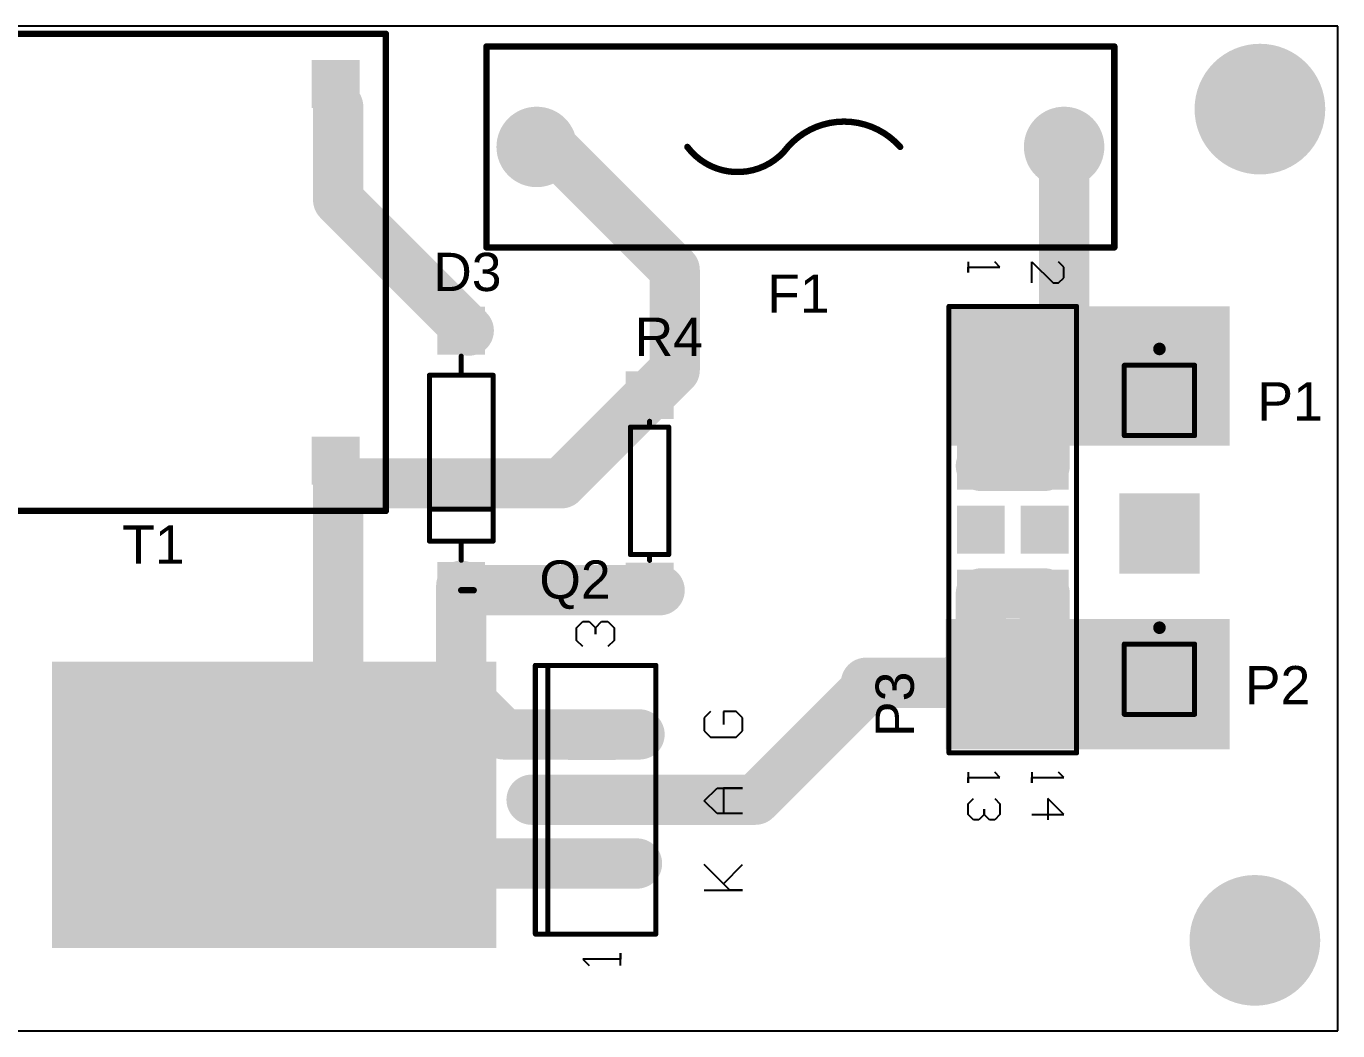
# Model space of a CAD drawing. Header units: millimetres. Extents: x 2180 to 2282, y 1158 to 1302.
# Drawn here: x 2230.2 to 2282.4, y 1199.7 to 1239.7 of the extents above; entities that cross this region are included whole.
import ezdxf

# ---------------------------------------------------------------- set-up
doc = ezdxf.new("R2010")
doc.units = ezdxf.units.MM
for name, color, linetype in [('BottomLayer', 5, 'Continuous'), ('BottomSolder', 6, 'Continuous'), ('MultiLayer', 9, 'Continuous'), ('PadHoleLayer', 156, 'Continuous'), ('TopLayer', 1, 'Continuous'), ('TopOverlay', 40, 'Continuous'), ('TopSolder', 216, 'Continuous')]:
    doc.layers.add(name, color=color, linetype=linetype)
doc.styles.get("Standard").update_dxf_attribs({"font": 'arial.ttf'})

# ---------------------------------------------------------------- blocks, each defined once
blk = doc.blocks.new('DIODE_0_4_3')
at = {"layer": 'BottomLayer'}
for points in [[(-5.93, -0.85), (-4.23, -0.85), (-5.93, 0.85), (-4.23, 0.85)], [(4.23, -0.85), (5.93, -0.85), (4.23, 0.85), (5.93, 0.85)]]:
    blk.add_solid(points, dxfattribs=at)
at = {"layer": 'BottomSolder'}
for points in [[(-6.032, -0.952), (-4.128, -0.952), (-6.032, 0.952), (-4.128, 0.952)], [(4.128, -0.952), (6.032, -0.952), (4.128, 0.952), (6.032, 0.952)]]:
    blk.add_solid(points, dxfattribs=at)
at = {"layer": 'MultiLayer'}
for points in [[(-5.93, -0.85), (-4.23, -0.85), (-5.93, 0.85), (-4.23, 0.85)], [(4.23, -0.85), (5.93, -0.85), (4.23, 0.85), (5.93, 0.85)]]:
    blk.add_solid(points, dxfattribs=at)
at = {"layer": 'PadHoleLayer', "const_width": 0.6}
for points in [[(-5.38, 0, 1), (-4.78, 0, 1)], [(4.78, 0, 1), (5.38, 0, 1)]]:
    blk.add_lwpolyline(points, format="xyb", close=True, dxfattribs=at)
at = {"layer": 'TopLayer'}
for points in [[(-5.93, -0.85), (-4.23, -0.85), (-5.93, 0.85), (-4.23, 0.85)], [(4.23, -0.85), (5.93, -0.85), (4.23, 0.85), (5.93, 0.85)]]:
    blk.add_solid(points, dxfattribs=at)
at = {"layer": 'TopOverlay', "const_width": 0.2}
for points in [[(3.302, 1.27), (-3.302, 1.27)], [(-3.302, -1.27), (-3.302, 1.27)], [(2.032, -1.27), (2.032, 1.27)], [(3.302, -1.27), (3.302, 1.27)], [(-3.302, 0), (-4.064, 0)], [(4.064, 0), (3.302, 0)], [(3.302, -1.27), (-3.302, -1.27)]]:
    blk.add_lwpolyline(points, dxfattribs=at)
at = {"layer": 'TopOverlay', "const_width": 0.1}
for points in [[(-3.352, 1.27, 1), (-3.252, 1.27, 1)], [(-3.352, 1.27, 1), (-3.252, 1.27, 1)], [(1.982, 1.27, 1), (2.082, 1.27, 1)], [(3.252, 1.27, 1), (3.352, 1.27, 1)], [(3.252, 1.27, 1), (3.352, 1.27, 1)], [(-4.114, 0, 1), (-4.014, 0, 1)], [(-3.352, 0, 1), (-3.252, 0, 1)], [(3.252, 0, 1), (3.352, 0, 1)], [(4.014, 0, 1), (4.114, 0, 1)], [(-3.352, -1.27, 1), (-3.252, -1.27, 1)], [(-3.352, -1.27, 1), (-3.252, -1.27, 1)], [(1.982, -1.27, 1), (2.082, -1.27, 1)], [(3.252, -1.27, 1), (3.352, -1.27, 1)], [(3.252, -1.27, 1), (3.352, -1.27, 1)]]:
    blk.add_lwpolyline(points, format="xyb", close=True, dxfattribs=at)
at = {"layer": 'TopSolder'}
for points in [[(-6.032, -0.952), (-4.128, -0.952), (-6.032, 0.952), (-4.128, 0.952)], [(4.128, -0.952), (6.032, -0.952), (4.128, 0.952), (6.032, 0.952)]]:
    blk.add_solid(points, dxfattribs=at)
blk = doc.blocks.new('F_______4')
at = {"layer": 'BottomLayer', "const_width": 1.5}
for points in [[(1.25, 0, 1), (2.75, 0, 1)], [(22.25, 0, 1), (23.75, 0, 1)]]:
    blk.add_lwpolyline(points, format="xyb", close=True, dxfattribs=at)
at = {"layer": 'BottomSolder', "const_width": 1.602}
for points in [[(1.199, 0, 1), (2.801, 0, 1)], [(22.199, 0, 1), (23.801, 0, 1)]]:
    blk.add_lwpolyline(points, format="xyb", close=True, dxfattribs=at)
at = {"layer": 'MultiLayer', "const_width": 1.5}
for points in [[(1.25, 0, 1), (2.75, 0, 1)], [(22.25, 0, 1), (23.75, 0, 1)]]:
    blk.add_lwpolyline(points, format="xyb", close=True, dxfattribs=at)
at = {"layer": 'PadHoleLayer', "const_width": 0.875}
for points in [[(1.562, 0, 1), (2.437, 0, 1)], [(22.563, 0, 1), (23.438, 0, 1)]]:
    blk.add_lwpolyline(points, format="xyb", close=True, dxfattribs=at)
at = {"layer": 'TopLayer', "const_width": 1.5}
for points in [[(1.25, 0, 1), (2.75, 0, 1)], [(22.25, 0, 1), (23.75, 0, 1)]]:
    blk.add_lwpolyline(points, format="xyb", close=True, dxfattribs=at)
at = {"layer": 'TopOverlay', "const_width": 0.254}
for points in [[(0, 4), (25, 4)], [(0, 2), (0, 4)], [(25, 2), (25, 4)], [(0, -2), (0, 2)], [(25, -2), (25, 2)], [(25, -4), (25, 2)], [(0, -4), (0, -2)], [(0, -4), (25, -4)]]:
    blk.add_lwpolyline(points, dxfattribs=at)
at = {"layer": 'TopOverlay', "const_width": 0.127}
for points in [[(-0.064, 4, 1), (0.064, 4, 1)], [(-0.064, 4, 1), (0.064, 4, 1)], [(24.937, 4, 1), (25.064, 4, 1)], [(24.937, 4, 1), (25.064, 4, 1)], [(-0.064, 2, 1), (0.064, 2, 1)], [(-0.064, 2, 1), (0.064, 2, 1)], [(24.937, 2, 1), (25.064, 2, 1)], [(24.937, 2, 1), (25.064, 2, 1)], [(24.937, 2, 1), (25.064, 2, 1)], [(7.936, 0, 1), (8.063, 0, 1)], [(11.936, 0, 1), (12.063, 0, 1)], [(11.936, 0, 1), (12.063, 0, 1)], [(16.409, 0, 1), (16.536, 0, 1)], [(-0.064, -2, 1), (0.064, -2, 1)], [(-0.064, -2, 1), (0.064, -2, 1)], [(24.937, -2, 1), (25.064, -2, 1)], [(-0.064, -4, 1), (0.064, -4, 1)], [(-0.064, -4, 1), (0.064, -4, 1)], [(24.937, -4, 1), (25.064, -4, 1)], [(24.937, -4, 1), (25.064, -4, 1)]]:
    blk.add_lwpolyline(points, format="xyb", close=True, dxfattribs=at)
at = {"layer": 'TopOverlay', "const_width": 0.254}
for points in [[(12, 0, -0.4514), (16.472, 0)], [(12, 0, -0.500001), (8, 0)]]:
    blk.add_lwpolyline(points, format="xyb", dxfattribs=at)
at = {"layer": 'TopSolder', "const_width": 1.602}
for points in [[(1.199, 0, 1), (2.801, 0, 1)], [(22.199, 0, 1), (23.801, 0, 1)]]:
    blk.add_lwpolyline(points, format="xyb", close=True, dxfattribs=at)
blk = doc.blocks.new('PIN1_5')
at = {"layer": 'BottomLayer'}
blk.add_solid([(-1.5, -1.5), (1.5, -1.5), (-1.5, 1.5), (1.5, 1.5)], dxfattribs=at)
at = {"layer": 'BottomSolder'}
blk.add_solid([(-1.602, -1.602), (1.602, -1.602), (-1.602, 1.602), (1.602, 1.602)], dxfattribs=at)
at = {"layer": 'MultiLayer'}
blk.add_solid([(-1.5, -1.5), (1.5, -1.5), (-1.5, 1.5), (1.5, 1.5)], dxfattribs=at)
at = {"layer": 'PadHoleLayer', "const_width": 1}
blk.add_lwpolyline([(-0.5, 0, 1), (0.5, 0, 1)], format="xyb", close=True, dxfattribs=at)
at = {"layer": 'TopLayer'}
blk.add_solid([(-1.5, -1.5), (1.5, -1.5), (-1.5, 1.5), (1.5, 1.5)], dxfattribs=at)
at = {"layer": 'TopOverlay'}
for points, const_width in [([(0.125, 2.05, 1), (-0.125, 2.05, 1)], 0.25), ([(-0.188, 2.05, 1), (-0.063, 2.05, 1)], 0.125), ([(0.063, 2.05, 1), (0.188, 2.05, 1)], 0.125), ([(-1.45, 1.4, 1), (-1.35, 1.4, 1)], 0.1), ([(-1.45, 1.4, 1), (-1.35, 1.4, 1)], 0.1), ([(1.35, 1.4, 1), (1.45, 1.4, 1)], 0.1), ([(1.35, 1.4, 1), (1.45, 1.4, 1)], 0.1), ([(-1.45, -1.4, 1), (-1.35, -1.4, 1)], 0.1), ([(-1.45, -1.4, 1), (-1.35, -1.4, 1)], 0.1), ([(1.35, -1.4, 1), (1.45, -1.4, 1)], 0.1), ([(1.35, -1.4, 1), (1.45, -1.4, 1)], 0.1)]:
    blk.add_lwpolyline(points, format="xyb", close=True, dxfattribs=dict(at, const_width=const_width))
at = {"layer": 'TopOverlay', "const_width": 0.2}
for points in [[(-1.4, -1.4), (-1.4, 1.4)], [(-1.4, 1.4), (1.4, 1.4)], [(1.4, -1.4), (1.4, 1.4)], [(-1.4, -1.4), (1.4, -1.4)]]:
    blk.add_lwpolyline(points, dxfattribs=at)
at = {"layer": 'TopSolder'}
blk.add_solid([(-1.602, -1.602), (1.602, -1.602), (-1.602, 1.602), (1.602, 1.602)], dxfattribs=at)
blk = doc.blocks.new('PIN1_6')
at = {"layer": 'BottomLayer'}
blk.add_solid([(-1.5, -1.5), (1.5, -1.5), (-1.5, 1.5), (1.5, 1.5)], dxfattribs=at)
at = {"layer": 'BottomSolder'}
blk.add_solid([(-1.602, -1.602), (1.602, -1.602), (-1.602, 1.602), (1.602, 1.602)], dxfattribs=at)
at = {"layer": 'MultiLayer'}
blk.add_solid([(-1.5, -1.5), (1.5, -1.5), (-1.5, 1.5), (1.5, 1.5)], dxfattribs=at)
at = {"layer": 'PadHoleLayer', "const_width": 1}
blk.add_lwpolyline([(-0.5, 0, 1), (0.5, 0, 1)], format="xyb", close=True, dxfattribs=at)
at = {"layer": 'TopLayer'}
blk.add_solid([(-1.5, -1.5), (1.5, -1.5), (-1.5, 1.5), (1.5, 1.5)], dxfattribs=at)
at = {"layer": 'TopOverlay'}
for points, const_width in [([(0.125, 2.05, 1), (-0.125, 2.05, 1)], 0.25), ([(-0.188, 2.05, 1), (-0.063, 2.05, 1)], 0.125), ([(0.063, 2.05, 1), (0.188, 2.05, 1)], 0.125), ([(-1.45, 1.4, 1), (-1.35, 1.4, 1)], 0.1), ([(-1.45, 1.4, 1), (-1.35, 1.4, 1)], 0.1), ([(1.35, 1.4, 1), (1.45, 1.4, 1)], 0.1), ([(1.35, 1.4, 1), (1.45, 1.4, 1)], 0.1), ([(-1.45, -1.4, 1), (-1.35, -1.4, 1)], 0.1), ([(-1.45, -1.4, 1), (-1.35, -1.4, 1)], 0.1), ([(1.35, -1.4, 1), (1.45, -1.4, 1)], 0.1), ([(1.35, -1.4, 1), (1.45, -1.4, 1)], 0.1)]:
    blk.add_lwpolyline(points, format="xyb", close=True, dxfattribs=dict(at, const_width=const_width))
at = {"layer": 'TopOverlay', "const_width": 0.2}
for points in [[(-1.4, -1.4), (-1.4, 1.4)], [(-1.4, 1.4), (1.4, 1.4)], [(1.4, -1.4), (1.4, 1.4)], [(-1.4, -1.4), (1.4, -1.4)]]:
    blk.add_lwpolyline(points, dxfattribs=at)
at = {"layer": 'TopSolder'}
blk.add_solid([(-1.602, -1.602), (1.602, -1.602), (-1.602, 1.602), (1.602, 1.602)], dxfattribs=at)
blk = doc.blocks.new('HDR2X7_7')
at = {"layer": 'BottomLayer'}
for points in [[(-0.85, 1.69), (0.85, 1.69), (-0.85, 3.39), (0.85, 3.39)], [(1.69, 1.69), (3.39, 1.69), (1.69, 3.39), (3.39, 3.39)], [(4.23, 1.69), (5.93, 1.69), (4.23, 3.39), (5.93, 3.39)], [(6.77, 1.69), (8.47, 1.69), (6.77, 3.39), (8.47, 3.39)], [(9.31, 1.69), (11.01, 1.69), (9.31, 3.39), (11.01, 3.39)], [(11.85, 1.69), (13.55, 1.69), (11.85, 3.39), (13.55, 3.39)], [(14.39, 1.69), (16.09, 1.69), (14.39, 3.39), (16.09, 3.39)], [(-0.85, -0.85), (0.85, -0.85), (-0.85, 0.85), (0.85, 0.85)], [(1.69, -0.85), (3.39, -0.85), (1.69, 0.85), (3.39, 0.85)], [(4.23, -0.85), (5.93, -0.85), (4.23, 0.85), (5.93, 0.85)], [(6.77, -0.85), (8.47, -0.85), (6.77, 0.85), (8.47, 0.85)], [(9.31, -0.85), (11.01, -0.85), (9.31, 0.85), (11.01, 0.85)], [(11.85, -0.85), (13.55, -0.85), (11.85, 0.85), (13.55, 0.85)], [(14.39, -0.85), (16.09, -0.85), (14.39, 0.85), (16.09, 0.85)]]:
    blk.add_solid(points, dxfattribs=at)
at = {"layer": 'BottomSolder'}
for points in [[(-0.952, 1.588), (0.952, 1.588), (-0.952, 3.492), (0.952, 3.492)], [(1.588, 1.588), (3.492, 1.588), (1.588, 3.492), (3.492, 3.492)], [(4.128, 1.588), (6.032, 1.588), (4.128, 3.492), (6.032, 3.492)], [(6.668, 1.588), (8.572, 1.588), (6.668, 3.492), (8.572, 3.492)], [(9.208, 1.588), (11.112, 1.588), (9.208, 3.492), (11.112, 3.492)], [(11.748, 1.588), (13.652, 1.588), (11.748, 3.492), (13.652, 3.492)], [(14.288, 1.588), (16.192, 1.588), (14.288, 3.492), (16.192, 3.492)], [(-0.952, -0.952), (0.952, -0.952), (-0.952, 0.952), (0.952, 0.952)], [(1.588, -0.952), (3.492, -0.952), (1.588, 0.952), (3.492, 0.952)], [(4.128, -0.952), (6.032, -0.952), (4.128, 0.952), (6.032, 0.952)], [(6.668, -0.952), (8.572, -0.952), (6.668, 0.952), (8.572, 0.952)], [(9.208, -0.952), (11.112, -0.952), (9.208, 0.952), (11.112, 0.952)], [(11.748, -0.952), (13.652, -0.952), (11.748, 0.952), (13.652, 0.952)], [(14.288, -0.952), (16.192, -0.952), (14.288, 0.952), (16.192, 0.952)]]:
    blk.add_solid(points, dxfattribs=at)
at = {"layer": 'MultiLayer'}
for points in [[(-0.85, 1.69), (0.85, 1.69), (-0.85, 3.39), (0.85, 3.39)], [(1.69, 1.69), (3.39, 1.69), (1.69, 3.39), (3.39, 3.39)], [(4.23, 1.69), (5.93, 1.69), (4.23, 3.39), (5.93, 3.39)], [(6.77, 1.69), (8.47, 1.69), (6.77, 3.39), (8.47, 3.39)], [(9.31, 1.69), (11.01, 1.69), (9.31, 3.39), (11.01, 3.39)], [(11.85, 1.69), (13.55, 1.69), (11.85, 3.39), (13.55, 3.39)], [(14.39, 1.69), (16.09, 1.69), (14.39, 3.39), (16.09, 3.39)], [(-0.85, -0.85), (0.85, -0.85), (-0.85, 0.85), (0.85, 0.85)], [(1.69, -0.85), (3.39, -0.85), (1.69, 0.85), (3.39, 0.85)], [(4.23, -0.85), (5.93, -0.85), (4.23, 0.85), (5.93, 0.85)], [(6.77, -0.85), (8.47, -0.85), (6.77, 0.85), (8.47, 0.85)], [(9.31, -0.85), (11.01, -0.85), (9.31, 0.85), (11.01, 0.85)], [(11.85, -0.85), (13.55, -0.85), (11.85, 0.85), (13.55, 0.85)], [(14.39, -0.85), (16.09, -0.85), (14.39, 0.85), (16.09, 0.85)]]:
    blk.add_solid(points, dxfattribs=at)
at = {"layer": 'PadHoleLayer', "const_width": 0.6}
for points in [[(-0.3, 2.54, 1), (0.3, 2.54, 1)], [(2.24, 2.54, 1), (2.84, 2.54, 1)], [(4.78, 2.54, 1), (5.38, 2.54, 1)], [(7.32, 2.54, 1), (7.92, 2.54, 1)], [(9.86, 2.54, 1), (10.46, 2.54, 1)], [(12.4, 2.54, 1), (13, 2.54, 1)], [(14.94, 2.54, 1), (15.54, 2.54, 1)], [(-0.3, 0, 1), (0.3, 0, 1)], [(2.24, 0, 1), (2.84, 0, 1)], [(4.78, 0, 1), (5.38, 0, 1)], [(7.32, 0, 1), (7.92, 0, 1)], [(9.86, 0, 1), (10.46, 0, 1)], [(12.4, 0, 1), (13, 0, 1)], [(14.94, 0, 1), (15.54, 0, 1)]]:
    blk.add_lwpolyline(points, format="xyb", close=True, dxfattribs=at)
at = {"layer": 'TopLayer'}
for points in [[(-0.85, 1.69), (0.85, 1.69), (-0.85, 3.39), (0.85, 3.39)], [(1.69, 1.69), (3.39, 1.69), (1.69, 3.39), (3.39, 3.39)], [(4.23, 1.69), (5.93, 1.69), (4.23, 3.39), (5.93, 3.39)], [(6.77, 1.69), (8.47, 1.69), (6.77, 3.39), (8.47, 3.39)], [(9.31, 1.69), (11.01, 1.69), (9.31, 3.39), (11.01, 3.39)], [(11.85, 1.69), (13.55, 1.69), (11.85, 3.39), (13.55, 3.39)], [(14.39, 1.69), (16.09, 1.69), (14.39, 3.39), (16.09, 3.39)], [(-0.85, -0.85), (0.85, -0.85), (-0.85, 0.85), (0.85, 0.85)], [(1.69, -0.85), (3.39, -0.85), (1.69, 0.85), (3.39, 0.85)], [(4.23, -0.85), (5.93, -0.85), (4.23, 0.85), (5.93, 0.85)], [(6.77, -0.85), (8.47, -0.85), (6.77, 0.85), (8.47, 0.85)], [(9.31, -0.85), (11.01, -0.85), (9.31, 0.85), (11.01, 0.85)], [(11.85, -0.85), (13.55, -0.85), (11.85, 0.85), (13.55, 0.85)], [(14.39, -0.85), (16.09, -0.85), (14.39, 0.85), (16.09, 0.85)]]:
    blk.add_solid(points, dxfattribs=at)
at = {"layer": 'TopOverlay'}
for p, q in [((-2.836, 3.302), (-3.048, 3.09)), ((-2.413, 3.302), (-2.836, 3.302)), ((-2.202, 3.09), (-2.413, 3.302)), ((17.484, 3.302), (17.272, 3.09)), ((17.484, 2.032), (17.484, 3.302)), ((18.965, 3.302), (18.33, 2.667)), ((18.965, 2.032), (18.965, 3.302)), ((-3.048, 2.032), (-2.202, 2.878)), ((-2.202, 2.878), (-2.202, 3.09)), ((18.33, 2.667), (19.176, 2.667)), ((-2.202, 2.032), (-3.048, 2.032)), ((17.272, 2.032), (17.695, 2.032)), ((17.695, 2.032), (17.484, 2.032)), ((-2.836, 0.762), (-3.048, 0.55)), ((-2.836, -0.508), (-2.836, 0.762)), ((17.484, 0.762), (17.272, 0.55)), ((17.484, -0.508), (17.484, 0.762)), ((18.33, 0.55), (18.542, 0.762)), ((18.542, 0.762), (18.965, 0.762)), ((18.965, 0.762), (19.176, 0.55)), ((19.176, 0.55), (19.176, 0.338)), ((18.965, 0.127), (18.753, 0.127)), ((18.753, 0.127), (18.965, 0.127)), ((19.176, 0.338), (18.965, 0.127)), ((18.965, 0.127), (19.176, -0.085)), ((-3.048, -0.508), (-2.625, -0.508)), ((-2.625, -0.508), (-2.836, -0.508)), ((17.272, -0.508), (17.695, -0.508)), ((17.695, -0.508), (17.484, -0.508)), ((18.542, -0.508), (18.33, -0.296)), ((18.965, -0.508), (18.542, -0.508)), ((19.176, -0.296), (18.965, -0.508)), ((19.176, -0.085), (19.176, -0.296))]:
    blk.add_line(p, q, dxfattribs=at)
at = {"layer": 'TopOverlay', "const_width": 0.2}
for points in [[(-1.27, -1.27), (-1.27, 3.81)], [(16.51, 3.81), (-1.27, 3.81)], [(16.51, -1.27), (16.51, 3.81)], [(16.51, -1.27), (-1.27, -1.27)]]:
    blk.add_lwpolyline(points, dxfattribs=at)
at = {"layer": 'TopOverlay', "const_width": 0.1}
for points in [[(-1.32, 3.81, 1), (-1.22, 3.81, 1)], [(-1.32, 3.81, 1), (-1.22, 3.81, 1)], [(16.46, 3.81, 1), (16.56, 3.81, 1)], [(16.46, 3.81, 1), (16.56, 3.81, 1)], [(-1.32, -1.27, 1), (-1.22, -1.27, 1)], [(-1.32, -1.27, 1), (-1.22, -1.27, 1)], [(16.46, -1.27, 1), (16.56, -1.27, 1)], [(16.46, -1.27, 1), (16.56, -1.27, 1)]]:
    blk.add_lwpolyline(points, format="xyb", close=True, dxfattribs=at)
at = {"layer": 'TopSolder'}
for points in [[(-0.952, 1.588), (0.952, 1.588), (-0.952, 3.492), (0.952, 3.492)], [(1.588, 1.588), (3.492, 1.588), (1.588, 3.492), (3.492, 3.492)], [(4.128, 1.588), (6.032, 1.588), (4.128, 3.492), (6.032, 3.492)], [(6.668, 1.588), (8.572, 1.588), (6.668, 3.492), (8.572, 3.492)], [(9.208, 1.588), (11.112, 1.588), (9.208, 3.492), (11.112, 3.492)], [(11.748, 1.588), (13.652, 1.588), (11.748, 3.492), (13.652, 3.492)], [(14.288, 1.588), (16.192, 1.588), (14.288, 3.492), (16.192, 3.492)], [(-0.952, -0.952), (0.952, -0.952), (-0.952, 0.952), (0.952, 0.952)], [(1.588, -0.952), (3.492, -0.952), (1.588, 0.952), (3.492, 0.952)], [(4.128, -0.952), (6.032, -0.952), (4.128, 0.952), (6.032, 0.952)], [(6.668, -0.952), (8.572, -0.952), (6.668, 0.952), (8.572, 0.952)], [(9.208, -0.952), (11.112, -0.952), (9.208, 0.952), (11.112, 0.952)], [(11.748, -0.952), (13.652, -0.952), (11.748, 0.952), (13.652, 0.952)], [(14.288, -0.952), (16.192, -0.952), (14.288, 0.952), (16.192, 0.952)]]:
    blk.add_solid(points, dxfattribs=at)
blk = doc.blocks.new('TO_220_AB_10')
at = {"layer": 'BottomLayer'}
for points in [[(-3.39, -0.85), (-1.69, -0.85), (-3.39, 0.85), (-1.69, 0.85)], [(-0.85, -0.85), (0.85, -0.85), (-0.85, 0.85), (0.85, 0.85)], [(1.69, -0.85), (3.39, -0.85), (1.69, 0.85), (3.39, 0.85)]]:
    blk.add_solid(points, dxfattribs=at)
at = {"layer": 'BottomSolder'}
for points in [[(-3.492, -0.952), (-1.588, -0.952), (-3.492, 0.952), (-1.588, 0.952)], [(-0.952, -0.952), (0.952, -0.952), (-0.952, 0.952), (0.952, 0.952)], [(1.588, -0.952), (3.492, -0.952), (1.588, 0.952), (3.492, 0.952)]]:
    blk.add_solid(points, dxfattribs=at)
at = {"layer": 'MultiLayer'}
for points in [[(-3.39, -0.85), (-1.69, -0.85), (-3.39, 0.85), (-1.69, 0.85)], [(-0.85, -0.85), (0.85, -0.85), (-0.85, 0.85), (0.85, 0.85)], [(1.69, -0.85), (3.39, -0.85), (1.69, 0.85), (3.39, 0.85)]]:
    blk.add_solid(points, dxfattribs=at)
at = {"layer": 'PadHoleLayer', "const_width": 0.6}
for points in [[(-2.84, 0, 1), (-2.24, 0, 1)], [(-0.3, 0, 1), (0.3, 0, 1)], [(2.24, 0, 1), (2.84, 0, 1)]]:
    blk.add_lwpolyline(points, format="xyb", close=True, dxfattribs=at)
at = {"layer": 'TopLayer'}
for points in [[(-3.39, -0.85), (-1.69, -0.85), (-3.39, 0.85), (-1.69, 0.85)], [(-0.85, -0.85), (0.85, -0.85), (-0.85, 0.85), (0.85, 0.85)], [(1.69, -0.85), (3.39, -0.85), (1.69, 0.85), (3.39, 0.85)]]:
    blk.add_solid(points, dxfattribs=at)
at = {"layer": 'TopOverlay'}
for p, q in [((6.096, 0.361), (6.346, 0.611)), ((6.346, 0.611), (6.846, 0.611)), ((6.846, 0.611), (7.096, 0.361)), ((-6.354, 0.357), (-6.604, 0.107)), ((-6.354, -1.143), (-6.354, 0.357)), ((7.096, 0.111), (6.846, -0.139)), ((7.096, 0.361), (7.096, 0.111)), ((6.846, -0.139), (6.596, -0.139)), ((6.596, -0.139), (6.846, -0.139)), ((6.846, -0.139), (7.096, -0.389)), ((7.096, -0.389), (7.096, -0.639)), ((6.346, -0.889), (6.096, -0.639)), ((6.846, -0.889), (6.346, -0.889)), ((7.096, -0.639), (6.846, -0.889)), ((-6.604, -1.143), (-6.104, -1.143)), ((-6.104, -1.143), (-6.354, -1.143))]:
    blk.add_line(p, q, dxfattribs=at)
at = {"layer": 'TopOverlay', "const_width": 0.2}
for points in [[(-5.35, 2.25), (5.35, 2.25)], [(-5.35, 2.25), (-5.35, -2.55)], [(5.35, 2.25), (5.35, -2.55)], [(-5.35, 1.75), (5.35, 1.75)], [(-5.35, -2.55), (5.35, -2.55)]]:
    blk.add_lwpolyline(points, dxfattribs=at)
at = {"layer": 'TopOverlay', "const_width": 0.1}
for points in [[(-5.4, 2.25, 1), (-5.3, 2.25, 1)], [(-5.4, 2.25, 1), (-5.3, 2.25, 1)], [(5.3, 2.25, 1), (5.4, 2.25, 1)], [(5.3, 2.25, 1), (5.4, 2.25, 1)], [(-5.4, 1.75, 1), (-5.3, 1.75, 1)], [(5.3, 1.75, 1), (5.4, 1.75, 1)], [(-5.4, -2.55, 1), (-5.3, -2.55, 1)], [(-5.4, -2.55, 1), (-5.3, -2.55, 1)], [(5.3, -2.55, 1), (5.4, -2.55, 1)], [(5.3, -2.55, 1), (5.4, -2.55, 1)]]:
    blk.add_lwpolyline(points, format="xyb", close=True, dxfattribs=at)
at = {"layer": 'TopSolder'}
for points in [[(-3.492, -0.952), (-1.588, -0.952), (-3.492, 0.952), (-1.588, 0.952)], [(-0.952, -0.952), (0.952, -0.952), (-0.952, 0.952), (0.952, 0.952)], [(1.588, -0.952), (3.492, -0.952), (1.588, 0.952), (3.492, 0.952)]]:
    blk.add_solid(points, dxfattribs=at)
blk = doc.blocks.new('AXIAL_0_3_14')
at = {"layer": 'BottomLayer'}
for points in [[(-4.66, -0.85), (-2.96, -0.85), (-4.66, 0.85), (-2.96, 0.85)], [(2.96, -0.85), (4.66, -0.85), (2.96, 0.85), (4.66, 0.85)]]:
    blk.add_solid(points, dxfattribs=at)
at = {"layer": 'BottomSolder'}
for points in [[(-4.762, -0.952), (-2.858, -0.952), (-4.762, 0.952), (-2.858, 0.952)], [(2.858, -0.952), (4.762, -0.952), (2.858, 0.952), (4.762, 0.952)]]:
    blk.add_solid(points, dxfattribs=at)
at = {"layer": 'MultiLayer'}
for points in [[(-4.66, -0.85), (-2.96, -0.85), (-4.66, 0.85), (-2.96, 0.85)], [(2.96, -0.85), (4.66, -0.85), (2.96, 0.85), (4.66, 0.85)]]:
    blk.add_solid(points, dxfattribs=at)
at = {"layer": 'PadHoleLayer', "const_width": 0.6}
for points in [[(-4.11, 0, 1), (-3.51, 0, 1)], [(3.51, 0, 1), (4.11, 0, 1)]]:
    blk.add_lwpolyline(points, format="xyb", close=True, dxfattribs=at)
at = {"layer": 'TopLayer'}
for points in [[(-4.66, -0.85), (-2.96, -0.85), (-4.66, 0.85), (-2.96, 0.85)], [(2.96, -0.85), (4.66, -0.85), (2.96, 0.85), (4.66, 0.85)]]:
    blk.add_solid(points, dxfattribs=at)
at = {"layer": 'TopOverlay', "const_width": 0.2}
for points in [[(-2.54, 0.762), (2.54, 0.762)], [(-2.54, 0.762), (-2.54, -0.762)], [(2.54, 0.762), (2.54, 0)], [(-2.769, 0), (-2.54, 0)], [(2.54, 0), (2.54, -0.762)], [(2.54, 0), (2.769, 0)], [(-2.54, -0.762), (2.54, -0.762)]]:
    blk.add_lwpolyline(points, dxfattribs=at)
at = {"layer": 'TopOverlay', "const_width": 0.1}
for points in [[(-2.59, 0.762, 1), (-2.49, 0.762, 1)], [(-2.59, 0.762, 1), (-2.49, 0.762, 1)], [(2.49, 0.762, 1), (2.59, 0.762, 1)], [(2.49, 0.762, 1), (2.59, 0.762, 1)], [(-2.819, 0, 1), (-2.719, 0, 1)], [(-2.59, 0, 1), (-2.49, 0, 1)], [(2.49, 0, 1), (2.59, 0, 1)], [(2.49, 0, 1), (2.59, 0, 1)], [(2.49, 0, 1), (2.59, 0, 1)], [(2.719, 0, 1), (2.819, 0, 1)], [(-2.59, -0.762, 1), (-2.49, -0.762, 1)], [(-2.59, -0.762, 1), (-2.49, -0.762, 1)], [(2.49, -0.762, 1), (2.59, -0.762, 1)], [(2.49, -0.762, 1), (2.59, -0.762, 1)]]:
    blk.add_lwpolyline(points, format="xyb", close=True, dxfattribs=at)
at = {"layer": 'TopSolder'}
for points in [[(-4.762, -0.952), (-2.858, -0.952), (-4.762, 0.952), (-2.858, 0.952)], [(2.858, -0.952), (4.762, -0.952), (2.858, 0.952), (4.762, 0.952)]]:
    blk.add_solid(points, dxfattribs=at)
blk = doc.blocks.new('T____SKPT17_15')
at = {"layer": 'BottomLayer'}
for points in [[(-0.85, 14.15), (0.85, 14.15), (-0.85, 15.85), (0.85, 15.85)], [(14.15, 14.15), (15.85, 14.15), (14.15, 15.85), (15.85, 15.85)], [(-0.85, -0.85), (0.85, -0.85), (-0.85, 0.85), (0.85, 0.85)], [(14.15, -0.85), (15.85, -0.85), (14.15, 0.85), (15.85, 0.85)]]:
    blk.add_solid(points, dxfattribs=at)
at = {"layer": 'BottomSolder'}
for points in [[(-0.952, 14.048), (0.952, 14.048), (-0.952, 15.952), (0.952, 15.952)], [(14.048, 14.048), (15.952, 14.048), (14.048, 15.952), (15.952, 15.952)], [(-0.952, -0.952), (0.952, -0.952), (-0.952, 0.952), (0.952, 0.952)], [(14.048, -0.952), (15.952, -0.952), (14.048, 0.952), (15.952, 0.952)]]:
    blk.add_solid(points, dxfattribs=at)
at = {"layer": 'MultiLayer'}
for points in [[(-0.85, 14.15), (0.85, 14.15), (-0.85, 15.85), (0.85, 15.85)], [(14.15, 14.15), (15.85, 14.15), (14.15, 15.85), (15.85, 15.85)], [(-0.85, -0.85), (0.85, -0.85), (-0.85, 0.85), (0.85, 0.85)], [(14.15, -0.85), (15.85, -0.85), (14.15, 0.85), (15.85, 0.85)]]:
    blk.add_solid(points, dxfattribs=at)
at = {"layer": 'PadHoleLayer', "const_width": 0.6}
for points in [[(-0.3, 15, 1), (0.3, 15, 1)], [(14.7, 15, 1), (15.3, 15, 1)], [(-0.3, 0, 1), (0.3, 0, 1)], [(14.7, 0, 1), (15.3, 0, 1)]]:
    blk.add_lwpolyline(points, format="xyb", close=True, dxfattribs=at)
at = {"layer": 'TopLayer'}
for points in [[(-0.85, 14.15), (0.85, 14.15), (-0.85, 15.85), (0.85, 15.85)], [(14.15, 14.15), (15.85, 14.15), (14.15, 15.85), (15.85, 15.85)], [(-0.85, -0.85), (0.85, -0.85), (-0.85, 0.85), (0.85, 0.85)], [(14.15, -0.85), (15.85, -0.85), (14.15, 0.85), (15.85, 0.85)]]:
    blk.add_solid(points, dxfattribs=at)
at = {"layer": 'TopOverlay', "const_width": 0.254}
for points in [[(-2, -2), (-2, 17)], [(-2, 17), (17, 17)], [(17, -2), (17, 17)], [(-2, -2), (17, -2)]]:
    blk.add_lwpolyline(points, dxfattribs=at)
at = {"layer": 'TopOverlay', "const_width": 0.127}
for points in [[(-2.064, 17, 1), (-1.937, 17, 1)], [(-2.064, 17, 1), (-1.937, 17, 1)], [(16.936, 17, 1), (17.063, 17, 1)], [(16.936, 17, 1), (17.063, 17, 1)], [(-2.064, -2, 1), (-1.937, -2, 1)], [(-2.064, -2, 1), (-1.937, -2, 1)], [(16.936, -2, 1), (17.063, -2, 1)], [(16.936, -2, 1), (17.063, -2, 1)]]:
    blk.add_lwpolyline(points, format="xyb", close=True, dxfattribs=at)
at = {"layer": 'TopSolder'}
for points in [[(-0.952, 14.048), (0.952, 14.048), (-0.952, 15.952), (0.952, 15.952)], [(14.048, 14.048), (15.952, 14.048), (14.048, 15.952), (15.952, 15.952)], [(-0.952, -0.952), (0.952, -0.952), (-0.952, 0.952), (0.952, 0.952)], [(14.048, -0.952), (15.952, -0.952), (14.048, 0.952), (15.952, 0.952)]]:
    blk.add_solid(points, dxfattribs=at)

msp = doc.modelspace()

# ---------------------------------------------------------------- linework, layer by layer
for p, q in [((2282.402, 1239.661), (2180.402, 1239.661)), ((2282.402, 1199.661), (2282.402, 1239.661)), ((2180.402, 1199.661), (2282.402, 1199.661))]:
    msp.add_line(p, q)
at = {"layer": 'BottomLayer'}
for points, const_width in [([(2278.052, 1236.361, 1), (2280.552, 1236.361, 1)], 2.5), ([(2242.102, 1236.461, 1), (2243.102, 1236.461, 1)], 1), ([(2250.038, 1234.823, 1), (2251.038, 1234.823, 1)], 1), ([(2250.64, 1234.823, 1), (2251.64, 1234.823, 1)], 1), ([(2250.64, 1234.823, 1), (2251.64, 1234.823, 1)], 1), ([(2271.006, 1234.855, 1), (2272.006, 1234.855, 1)], 1), ([(2250.256, 1234.855, 1), (2250.756, 1234.855, 1)], 0.5), ([(2250.288, 1234.823, 1), (2250.788, 1234.823, 1)], 0.5), ([(2242.102, 1232.741, 1), (2243.102, 1232.741, 1)], 1), ([(2242.102, 1232.741, 1), (2243.102, 1232.741, 1)], 1), ([(2255.502, 1229.961, 1), (2256.502, 1229.961, 1)], 1), ([(2255.502, 1229.961, 1), (2256.502, 1229.961, 1)], 1), ([(2271.006, 1228.111, 1), (2272.006, 1228.111, 1)], 1), ([(2247.302, 1227.541, 1), (2248.302, 1227.541, 1)], 1), ([(2267.691, 1227.235, 1), (2268.691, 1227.235, 1)], 1), ([(2270.231, 1227.235, 1), (2271.231, 1227.235, 1)], 1), ([(2270.231, 1227.235, 1), (2271.231, 1227.235, 1)], 1), ([(2255.502, 1225.971, 1), (2256.502, 1225.971, 1)], 1), ([(2255.502, 1225.971, 1), (2256.502, 1225.971, 1)], 1), ([(2254.502, 1224.971, 1), (2255.502, 1224.971, 1)], 1), ([(2254.502, 1224.971, 1), (2255.502, 1224.971, 1)], 1), ([(2267.691, 1224.695, 1), (2268.691, 1224.695, 1)], 1), ([(2270.231, 1224.695, 1), (2271.231, 1224.695, 1)], 1), ([(2270.231, 1224.695, 1), (2271.231, 1224.695, 1)], 1), ([(2270.231, 1224.695, 1), (2271.231, 1224.695, 1)], 1), ([(2267.691, 1222.155, 1), (2268.691, 1222.155, 1)], 1), ([(2270.231, 1222.155, 1), (2271.231, 1222.155, 1)], 1), ([(2270.231, 1222.155, 1), (2271.231, 1222.155, 1)], 1), ([(2242.102, 1221.461, 1), (2243.102, 1221.461, 1)], 1), ([(2242.102, 1221.461, 1), (2243.102, 1221.461, 1)], 1), ([(2250.992, 1221.461, 1), (2251.992, 1221.461, 1)], 1), ([(2250.992, 1221.461, 1), (2251.992, 1221.461, 1)], 1), ([(2247.002, 1217.381, 1), (2248.002, 1217.381, 1)], 1), ([(2247.002, 1217.202, 1), (2248.002, 1217.202, 1)], 1), ([(2247.002, 1217.202, 1), (2248.002, 1217.202, 1)], 1), ([(2247.498, 1217.202, 1), (2248.498, 1217.202, 1)], 1), ([(2254.902, 1217.202, 1), (2255.902, 1217.202, 1)], 1), ([(2267.691, 1217.075, 1), (2268.691, 1217.075, 1)], 1), ([(2267.691, 1217.075, 1), (2268.691, 1217.075, 1)], 1), ([(2270.231, 1217.075, 1), (2271.231, 1217.075, 1)], 1), ([(2270.231, 1217.075, 1), (2271.231, 1217.075, 1)], 1), ([(2247.438, 1217.202, 1), (2247.565, 1217.202, 1)], 0.127), ([(2247.934, 1217.202, 1), (2248.061, 1217.202, 1)], 0.127), ([(2267.691, 1214.535, 1), (2268.691, 1214.535, 1)], 1), ([(2267.691, 1214.535, 1), (2268.691, 1214.535, 1)], 1), ([(2270.231, 1214.535, 1), (2271.231, 1214.535, 1)], 1), ([(2270.231, 1214.535, 1), (2271.231, 1214.535, 1)], 1), ([(2247.002, 1213.161, 1), (2248.002, 1213.161, 1)], 1), ([(2247.002, 1213.161, 1), (2248.002, 1213.161, 1)], 1), ([(2263.119, 1213.519, 1), (2264.119, 1213.519, 1)], 1), ([(2263.119, 1213.265, 1), (2264.119, 1213.265, 1)], 1), ([(2266.675, 1213.519, 1), (2267.675, 1213.519, 1)], 1), ([(2266.675, 1213.519, 1), (2267.675, 1213.519, 1)], 1), ([(2263.369, 1213.519, 1), (2263.869, 1213.519, 1)], 0.5), ([(2263.369, 1213.265, 1), (2263.869, 1213.265, 1)], 0.5), ([(2267.691, 1211.995, 1), (2268.691, 1211.995, 1)], 1), ([(2270.231, 1211.995, 1), (2271.231, 1211.995, 1)], 1), ([(2270.231, 1211.995, 1), (2271.231, 1211.995, 1)], 1), ([(2248.702, 1211.461, 1), (2249.702, 1211.461, 1)], 1), ([(2248.702, 1211.461, 1), (2249.702, 1211.461, 1)], 1), ([(2254.102, 1211.461, 1), (2255.102, 1211.461, 1)], 1), ([(2235.252, 1208.761, 1), (2237.752, 1208.761, 1)], 2.5), ([(2242.102, 1209.661, 1), (2243.102, 1209.661, 1)], 1), ([(2242.102, 1209.661, 1), (2243.102, 1209.661, 1)], 1), ([(2249.802, 1208.861, 1), (2250.802, 1208.861, 1)], 1), ([(2258.715, 1208.861, 1), (2259.715, 1208.861, 1)], 1), ([(2258.715, 1208.861, 1), (2259.715, 1208.861, 1)], 1), ([(2245.442, 1206.321, 1), (2246.442, 1206.321, 1)], 1), ([(2245.442, 1206.321, 1), (2246.442, 1206.321, 1)], 1), ([(2252.202, 1206.321, 1), (2253.202, 1206.321, 1)], 1), ([(2252.202, 1206.321, 1), (2253.202, 1206.321, 1)], 1), ([(2254.002, 1206.321, 1), (2255.002, 1206.321, 1)], 1), ([(2277.852, 1203.261, 1), (2280.352, 1203.261, 1)], 2.5)]:
    msp.add_lwpolyline(points, format="xyb", close=True, dxfattribs=dict(at, const_width=const_width))
for points, const_width in [([(2242.602, 1232.741), (2242.602, 1236.461)], 2), ([(2250.538, 1234.823), (2251.14, 1234.823)], 2), ([(2251.14, 1234.823), (2256.002, 1229.961)], 2), ([(2271.506, 1228.111), (2271.506, 1234.855)], 2), ([(2250.506, 1234.855), (2250.538, 1234.823)], 1), ([(2242.602, 1232.741), (2247.802, 1227.541)], 2), ([(2256.002, 1225.971), (2256.002, 1229.961)], 2), ([(2268.191, 1227.235), (2270.731, 1227.235)], 2), ([(2270.731, 1224.695), (2270.731, 1227.235)], 2), ([(2255.002, 1224.971), (2256.002, 1225.971)], 2), ([(2251.492, 1221.461), (2255.002, 1224.971)], 2), ([(2268.191, 1224.695), (2270.731, 1224.695)], 2), ([(2270.731, 1222.155), (2270.731, 1224.695)], 2), ([(2268.191, 1222.155), (2270.731, 1222.155)], 2), ([(2242.602, 1221.461), (2251.492, 1221.461)], 2), ([(2242.602, 1209.661), (2242.602, 1221.461)], 2), ([(2247.502, 1217.202), (2247.502, 1217.381)], 2), ([(2247.502, 1213.161), (2247.502, 1217.202)], 2), ([(2247.998, 1217.202), (2255.402, 1217.202)], 2), ([(2268.191, 1217.075), (2270.731, 1217.075)], 2), ([(2268.191, 1214.535), (2268.191, 1217.075)], 2), ([(2270.731, 1214.535), (2270.731, 1217.075)], 2), ([(2247.502, 1217.202), (2247.998, 1217.202)], 0.254), ([(2267.175, 1213.519), (2268.191, 1214.535)], 2), ([(2270.731, 1211.995), (2270.731, 1214.535)], 2), ([(2247.502, 1213.161), (2249.202, 1211.461)], 2), ([(2259.215, 1208.861), (2263.619, 1213.265)], 2), ([(2263.619, 1213.519), (2267.175, 1213.519)], 2), ([(2263.619, 1213.265), (2263.619, 1213.519)], 1), ([(2268.191, 1211.995), (2270.731, 1211.995)], 2), ([(2249.202, 1211.461), (2254.602, 1211.461)], 2), ([(2242.602, 1209.661), (2245.942, 1206.321)], 2), ([(2250.302, 1208.861), (2259.215, 1208.861)], 2), ([(2245.942, 1206.321), (2252.702, 1206.321)], 2), ([(2252.702, 1206.321), (2254.502, 1206.321)], 2)]:
    msp.add_lwpolyline(points, dxfattribs=dict(at, const_width=const_width))
for points in [[(2266.921, 1222.961), (2278.097, 1222.961), (2266.921, 1228.505), (2278.097, 1228.505)], [(2273.802, 1217.961), (2276.802, 1217.961), (2273.802, 1220.961), (2276.802, 1220.961)], [(2266.794, 1210.871), (2278.097, 1210.871), (2266.794, 1216.061), (2278.097, 1216.061)]]:
    msp.add_solid(points, dxfattribs=at)
at = {"layer": 'BottomSolder', "const_width": 2.602}
for points in [[(2278.001, 1236.361, 1), (2280.603, 1236.361, 1)], [(2235.201, 1208.761, 1), (2237.803, 1208.761, 1)], [(2277.801, 1203.261, 1), (2280.403, 1203.261, 1)]]:
    msp.add_lwpolyline(points, format="xyb", close=True, dxfattribs=at)
at = {"layer": 'BottomSolder'}
msp.add_solid([(2273.7, 1217.86), (2276.903, 1217.86), (2273.7, 1221.063), (2276.903, 1221.063)], dxfattribs=at)
at = {"layer": 'MultiLayer', "const_width": 2.5}
for points in [[(2278.052, 1236.361, 1), (2280.552, 1236.361, 1)], [(2235.252, 1208.761, 1), (2237.752, 1208.761, 1)], [(2277.852, 1203.261, 1), (2280.352, 1203.261, 1)]]:
    msp.add_lwpolyline(points, format="xyb", close=True, dxfattribs=at)
at = {"layer": 'MultiLayer'}
msp.add_solid([(2273.802, 1217.961), (2276.802, 1217.961), (2273.802, 1220.961), (2276.802, 1220.961)], dxfattribs=at)
at = {"layer": 'PadHoleLayer'}
for points, const_width in [([(2278.552, 1236.361, 1), (2280.052, 1236.361, 1)], 1.5), ([(2274.802, 1219.461, 1), (2275.802, 1219.461, 1)], 1), ([(2235.752, 1208.761, 1), (2237.252, 1208.761, 1)], 1.5), ([(2278.352, 1203.261, 1), (2279.852, 1203.261, 1)], 1.5)]:
    msp.add_lwpolyline(points, format="xyb", close=True, dxfattribs=dict(at, const_width=const_width))
at = {"layer": 'TopLayer', "const_width": 2.5}
for points in [[(2278.052, 1236.361, 1), (2280.552, 1236.361, 1)], [(2235.252, 1208.761, 1), (2237.752, 1208.761, 1)], [(2277.852, 1203.261, 1), (2280.352, 1203.261, 1)]]:
    msp.add_lwpolyline(points, format="xyb", close=True, dxfattribs=at)
at = {"layer": 'TopLayer'}
for points in [[(2273.802, 1217.961), (2276.802, 1217.961), (2273.802, 1220.961), (2276.802, 1220.961)], [(2231.202, 1202.961), (2248.902, 1202.961), (2231.202, 1214.361), (2248.902, 1214.361)]]:
    msp.add_solid(points, dxfattribs=at)
at = {"layer": 'TopOverlay'}
for p, q in [((2257.432, 1212.371), (2257.178, 1212.117)), ((2257.178, 1212.117), (2257.178, 1211.609)), ((2258.448, 1212.371), (2257.94, 1212.371)), ((2257.94, 1212.371), (2257.94, 1211.863)), ((2258.702, 1212.117), (2258.448, 1212.371)), ((2258.702, 1211.609), (2258.702, 1212.117)), ((2257.178, 1211.609), (2257.432, 1211.355)), ((2258.448, 1211.355), (2258.702, 1211.609)), ((2257.432, 1211.355), (2258.448, 1211.355)), ((2257.178, 1208.816), (2257.686, 1209.324)), ((2257.686, 1209.324), (2258.702, 1209.324)), ((2258.702, 1209.324), (2257.94, 1209.324)), ((2257.94, 1209.324), (2257.94, 1208.308)), ((2257.686, 1208.308), (2257.178, 1208.816)), ((2258.702, 1208.308), (2257.686, 1208.308)), ((2258.194, 1205.261), (2257.178, 1206.277)), ((2257.178, 1206.277), (2257.94, 1205.515)), ((2257.94, 1205.515), (2258.702, 1206.277)), ((2257.178, 1205.261), (2258.702, 1205.261)), ((2258.702, 1205.261), (2258.194, 1205.261))]:
    msp.add_line(p, q, dxfattribs=at)
at = {"layer": 'TopSolder', "const_width": 2.602}
for points in [[(2278.001, 1236.361, 1), (2280.603, 1236.361, 1)], [(2235.201, 1208.761, 1), (2237.803, 1208.761, 1)], [(2277.801, 1203.261, 1), (2280.403, 1203.261, 1)]]:
    msp.add_lwpolyline(points, format="xyb", close=True, dxfattribs=at)
at = {"layer": 'TopSolder'}
msp.add_solid([(2273.7, 1217.86), (2276.903, 1217.86), (2273.7, 1221.063), (2276.903, 1221.063)], dxfattribs=at)

# ---------------------------------------------------------------- block references
for name, p in [('T____SKPT17_15', (2227.502, 1222.361)), ('F_______4', (2248.506, 1234.855)), ('PIN1_5', (2275.302, 1224.761)), ('PIN1_6', (2275.302, 1213.661))]:
    msp.add_blockref(name, p)
for name, p, rotation in [('HDR2X7_7', (2268.191, 1227.235), 270), ('DIODE_0_4_3', (2247.502, 1222.461), 270), ('AXIAL_0_3_14', (2255.002, 1221.161), 90), ('TO_220_AB_10', (2252.702, 1208.861), 90)]:
    msp.add_blockref(name, p, dxfattribs=dict(rotation=rotation))

# ---------------------------------------------------------------- texts
at = {"layer": 'TopOverlay'}
for s, p in [('D3', (2246.384, 1229.116)), ('F1', (2259.682, 1228.251)), ('R4', (2254.405, 1226.533)), ('P1', (2279.202, 1223.961)), ('T1', (2234.002, 1218.261)), ('Q2', (2250.611, 1216.866)), ('P2', (2278.702, 1212.661))]:
    msp.add_text(s, height=1.524, dxfattribs=at).set_placement(p)
msp.add_text('P3', height=1.524, rotation=90, dxfattribs=at).set_placement((2265.524, 1211.36))

doc.saveas('drawing.dxf')
